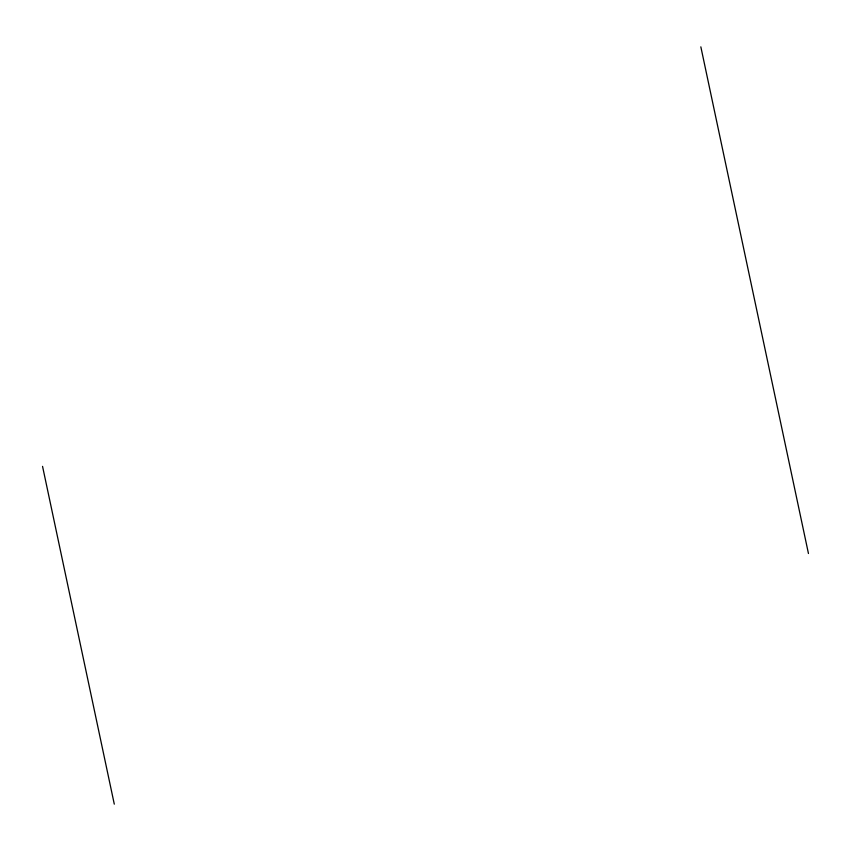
<?xml version="1.0" encoding="UTF-8"?>
<svg xmlns="http://www.w3.org/2000/svg" width="851" height="851" viewBox="0 0 851 851"><rect width="100%" height="100%" fill="white"/><g stroke="black" fill="none" stroke-linecap="round" stroke-linejoin="round"><path stroke-width="1.28" d="M700.841 46.848L808.45 553.522M42.55 466.369L114.289 804.152"/></g></svg>
